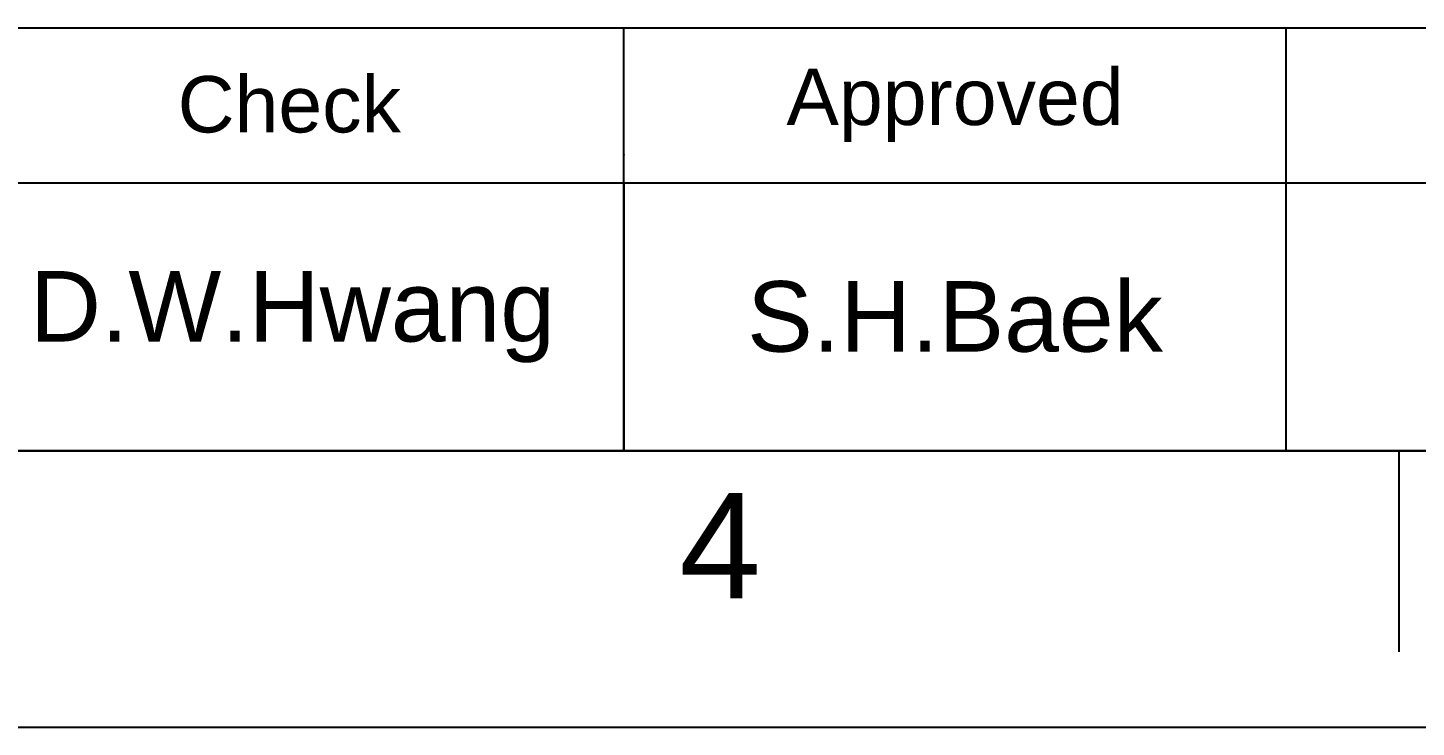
# Model space of a CAD drawing. Header units: millimetres. Extents: x 296 to 1136, y 93 to 687.
# Drawn here: x 616.7 to 717.2, y 93 to 143.6 of the extents above; entities that cross this region are included whole.
import ezdxf

# ---------------------------------------------------------------- set-up
doc = ezdxf.new("R2010")
doc.units = ezdxf.units.MM
doc.header["$LTSCALE"] = 0.75
doc.layers.add('FORM', color=7, linetype='Continuous')
doc.layers.add('TEXT', color=2, linetype='Continuous')
doc.styles.get("Standard").update_dxf_attribs({"font": 'arial.ttf'})

msp = doc.modelspace()

# ---------------------------------------------------------------- linework, layer by layer
at = {"layer": 'FORM'}
for p, q in [((563.96, 143.61), (1116, 143.61)), ((659.88, 113), (659.88, 143.61)), ((707.84, 113), (707.84, 143.61)), ((516, 132.39), (993.55, 132.39)), ((659.88, 132.39), (659.88, 113)), ((516, 113), (1116, 113))]:
    msp.add_line(p, q, dxfattribs=at)
at = {"layer": 'FORM', "color": 7, "linetype": 'Continuous'}
for p, q in [((1116, 113), (316, 113)), ((716, 113), (716, 98.46)), ((296, 93), (1136, 93))]:
    msp.add_line(p, q, dxfattribs=at)
at = {"layer": 'TEXT'}
msp.add_point((659.88, 134.43), dxfattribs=at)

# ---------------------------------------------------------------- texts
at = {"layer": 'FORM', "insert": (666.85, 106.13), "char_height": 7.62, "attachment_point": 5}
msp.add_mtext_dynamic_manual_height_columns('4', width=50, gutter_width=12.5, heights=[0], dxfattribs=at)
at = {"layer": 'TEXT', "attachment_point": 5}
for s, insert, char_height in [('Approved', (683.86, 138), 4.082), ('Check', (635.67, 138.05), 4.082), ('D.W.Hwang', (635.9, 122.69), 5.102), ('S.H.Baek', (683.86, 122.69), 5.102)]:
    msp.add_mtext_dynamic_manual_height_columns(s, width=47.9592, gutter_width=25.51, heights=[0], dxfattribs=dict(at, insert=insert, char_height=char_height))

doc.saveas('drawing.dxf')
